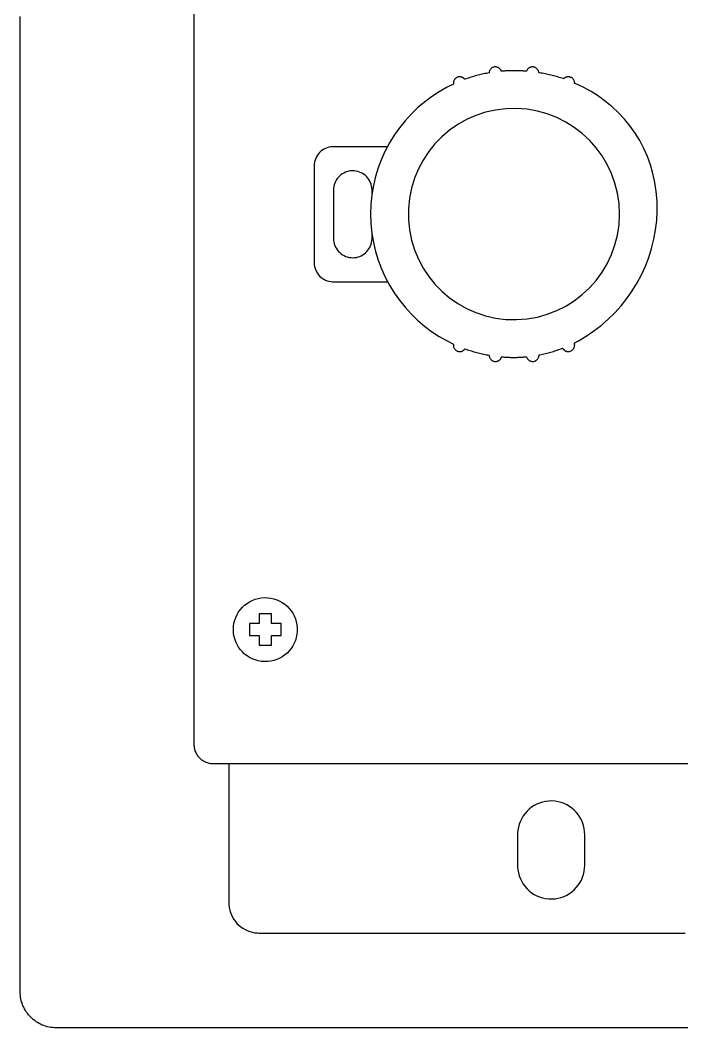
# Model space of a CAD drawing. Extents: x -11 to 35.7, y -8.8 to 26.3.
# Drawn here: x 7.953 to 10.694, y -7.792 to -3.619 of the extents above; entities that cross this region are included whole.
import ezdxf

# ---------------------------------------------------------------- set-up
doc = ezdxf.new("R2010")
doc.units = 0
doc.header["$MEASUREMENT"] = 0
for name, color, linetype in [('1_01__3U_VERTICAL_RACK_MOU', 7, 'CONTINUOUS'), ('1_02__3U_VERTICAL_PANEL_MO', 7, 'CONTINUOUS'), ('2_02__STANDARD_PLUS_SAFELO', 7, 'CONTINUOUS'), ('2_04__STANDARD_PLUS_SAFELO', 7, 'CONTINUOUS'), ('5_00_DWG', 7, 'CONTINUOUS')]:
    doc.layers.add(name, color=color, linetype=linetype)

msp = doc.modelspace()

# ---------------------------------------------------------------- linework, layer by layer
at = {"layer": '1_01__3U_VERTICAL_RACK_MOU'}
for points in [[(8.6724, -3.5848), (8.6724, -3.6295), (8.6724, -3.674), (8.6724, -3.7182), (8.6724, -3.7622), (8.6724, -3.8059), (8.6724, -3.8494), (8.6724, -3.8926), (8.6724, -3.9356), (8.6724, -3.9783), (8.6724, -4.0208), (8.6724, -4.063), (8.6724, -4.105), (8.6724, -4.1467), (8.6724, -4.1881), (8.6724, -4.2292), (8.6724, -4.2701), (8.6724, -4.3107), (8.6724, -4.3511), (8.6724, -4.3911), (8.6724, -4.4309), (8.6724, -4.4704), (8.6724, -4.5096), (8.6724, -4.5485), (8.6724, -4.5872), (8.6724, -4.6255), (8.6724, -4.6636), (8.6724, -4.7014), (8.6724, -4.7388), (8.6724, -4.776), (8.6724, -4.8129), (8.6724, -4.8494), (8.6724, -4.8857), (8.6724, -4.9216), (8.6724, -4.9573), (8.6724, -4.9926), (8.6724, -5.0276), (8.6724, -5.0623), (8.6724, -5.0967), (8.6724, -5.1307), (8.6724, -5.1644), (8.6724, -5.1978), (8.6724, -5.2309), (8.6724, -5.2637), (8.6724, -5.2961), (8.6724, -5.3281), (8.6724, -5.3599), (8.6724, -5.3913), (8.6724, -5.4223), (8.6724, -5.4531), (8.6724, -5.4834), (8.6724, -5.5135), (8.6724, -5.5431), (8.6724, -5.5724), (8.6724, -5.6014), (8.6724, -5.63), (8.6724, -5.6583), (8.6724, -5.6861), (8.6724, -5.7137), (8.6724, -5.7408), (8.6724, -5.7676), (8.6724, -5.794), (8.6724, -5.8201), (8.6724, -5.8458), (8.6724, -5.8711), (8.6724, -5.896), (8.6724, -5.9205), (8.6724, -5.9447), (8.6724, -5.9684), (8.6724, -5.9918), (8.6724, -6.0148), (8.6724, -6.0374), (8.6724, -6.0596), (8.6724, -6.0814), (8.6724, -6.1028), (8.6724, -6.1238), (8.6724, -6.1444), (8.6724, -6.1646), (8.6724, -6.1844), (8.6724, -6.2037), (8.6724, -6.2227), (8.6724, -6.2412), (8.6724, -6.2594), (8.6724, -6.2771), (8.6724, -6.2944), (8.6724, -6.3112), (8.6724, -6.3277), (8.6724, -6.3437), (8.6724, -6.3593), (8.6724, -6.3744), (8.6724, -6.3891), (8.6724, -6.4034), (8.6724, -6.4173), (8.6724, -6.4307), (8.6724, -6.4436), (8.6724, -6.4561), (8.6724, -6.4682), (8.6724, -6.4798), (8.6724, -6.491), (8.6724, -6.5017), (8.6724, -6.5119), (8.6724, -6.5217), (8.6724, -6.531), (8.6724, -6.5399), (8.6724, -6.5483), (8.6724, -6.5562), (8.6724, -6.5637), (8.6724, -6.5707), (8.6724, -6.5772), (8.6724, -6.5832), (8.6724, -6.5888), (8.6724, -6.5938), (8.6724, -6.5984), (8.6724, -6.6025), (8.6724, -6.6061), (8.6724, -6.6093), (8.6724, -6.6119), (8.6724, -6.6141), (8.6724, -6.6157), (8.6724, -6.6168), (8.6724, -6.6175), (8.6724, -6.6177), (8.6724, -6.6183), (8.6724, -6.6194), (8.6725, -6.6218), (8.6728, -6.6263), (8.6735, -6.6308), (8.6743, -6.6352), (8.6754, -6.6395), (8.6767, -6.6438), (8.6783, -6.6479), (8.6801, -6.6519), (8.682, -6.6558), (8.6842, -6.6595), (8.6866, -6.6632), (8.6892, -6.6666), (8.6919, -6.67), (8.6948, -6.6732), (8.6979, -6.6762), (8.7011, -6.6791), (8.7045, -6.6817), (8.7081, -6.6842), (8.7117, -6.6865), (8.7155, -6.6887), (8.7195, -6.6906), (8.7235, -6.6923), (8.7277, -6.6937), (8.7319, -6.695), (8.7363, -6.696), (8.7407, -6.6968), (8.7452, -6.6973), (8.7498, -6.6976), (8.7521, -6.6976), (8.7524, -6.6976), (8.7525, -6.6976), (8.7531, -6.6976), (8.7543, -6.6976), (8.7561, -6.6976), (8.7584, -6.6976), (8.7613, -6.6976), (8.7647, -6.6976), (8.7687, -6.6976), (8.7733, -6.6976), (8.7784, -6.6976), (8.784, -6.6976), (8.7901, -6.6976), (8.7968, -6.6976), (8.804, -6.6976), (8.8117, -6.6976), (8.82, -6.6976), (8.8287, -6.6976), (8.8379, -6.6976), (8.8477, -6.6976), (8.8579, -6.6976), (8.8686, -6.6976), (8.8797, -6.6976), (8.8914, -6.6976), (8.9035, -6.6976), (8.9161, -6.6976), (8.9292, -6.6976), (8.9427, -6.6976), (8.9566, -6.6976), (8.971, -6.6976), (8.9858, -6.6976), (9.0011, -6.6976), (9.0168, -6.6976), (9.0329, -6.6976), (9.0494, -6.6976), (9.0664, -6.6976), (9.0837, -6.6976), (9.1015, -6.6976), (9.1196, -6.6976), (9.1381, -6.6976), (9.1571, -6.6976), (9.1764, -6.6976), (9.1961, -6.6976), (9.2161, -6.6976), (9.2366, -6.6976), (9.2573, -6.6976), (9.2785, -6.6976), (9.3, -6.6976), (9.3218, -6.6976), (9.344, -6.6976), (9.3665, -6.6976), (9.3893, -6.6976), (9.4125, -6.6976), (9.436, -6.6976), (9.4598, -6.6976), (9.4839, -6.6976), (9.5083, -6.6976), (9.5331, -6.6976), (9.5581, -6.6976), (9.5834, -6.6976), (9.609, -6.6976), (9.6348, -6.6976), (9.661, -6.6976), (9.6874, -6.6976), (9.714, -6.6976), (9.741, -6.6976), (9.7681, -6.6976), (9.7956, -6.6976), (9.8232, -6.6976), (9.8511, -6.6976), (9.8793, -6.6976), (9.9077, -6.6976), (9.9362, -6.6976), (9.9651, -6.6976), (9.9941, -6.6976), (10.0233, -6.6976), (10.0527, -6.6976), (10.0824, -6.6976), (10.1122, -6.6976), (10.1422, -6.6976), (10.1724, -6.6976), (10.2027, -6.6976), (10.2332, -6.6976), (10.2639, -6.6976), (10.2948, -6.6976), (10.357, -6.6976), (10.4197, -6.6976), (10.483, -6.6976), (10.5468, -6.6976), (10.6111, -6.6976), (10.6757, -6.6976), (10.7408, -6.6976)], [(8.8174, -6.6976), (8.8174, -6.6979), (8.8174, -6.6989), (8.8174, -6.7004), (8.8174, -6.7026), (8.8174, -6.7086), (8.8174, -6.7168), (8.8174, -6.727), (8.8174, -6.7391), (8.8174, -6.7529), (8.8174, -6.7684), (8.8174, -6.7852), (8.8174, -6.8034), (8.8174, -6.8228), (8.8174, -6.8432), (8.8174, -6.8645), (8.8174, -6.8865), (8.8174, -6.9323), (8.8174, -7.0265), (8.8174, -7.0728), (8.8174, -7.0952), (8.8174, -7.1169), (8.8174, -7.1379), (8.8174, -7.1578), (8.8174, -7.1767), (8.8174, -7.1944), (8.8174, -7.2106), (8.8174, -7.2254), (8.8174, -7.2385), (8.8174, -7.2498), (8.8174, -7.2592), (8.8174, -7.2664), (8.8174, -7.2715), (8.8174, -7.2731), (8.8174, -7.2742), (8.8174, -7.2746), (8.8174, -7.277), (8.8177, -7.2826), (8.8188, -7.2936), (8.821, -7.3043), (8.824, -7.3147), (8.8278, -7.3246), (8.8325, -7.3342), (8.8379, -7.3432), (8.8441, -7.3518), (8.8509, -7.3597), (8.8584, -7.3671), (8.8664, -7.3739), (8.875, -7.3799), (8.8842, -7.3852), (8.8937, -7.3898), (8.9038, -7.3935), (8.9142, -7.3964), (8.9249, -7.3984), (8.936, -7.3994), (8.9416, -7.3996), (8.9423, -7.3996), (8.9424, -7.3996), (8.9424, -7.3996), (8.9424, -7.3996), (8.9424, -7.3996), (8.9424, -7.3996), (8.9424, -7.3996), (8.9424, -7.3996), (8.9424, -7.3996), (8.9424, -7.3996), (8.9424, -7.3996), (8.9424, -7.3996), (8.9433, -7.3996), (8.9454, -7.3996), (8.9488, -7.3996), (8.9534, -7.3996), (8.9593, -7.3996), (8.9664, -7.3996), (8.9747, -7.3996), (8.9842, -7.3996), (8.9948, -7.3996), (9.0066, -7.3996), (9.0196, -7.3996), (9.0336, -7.3996), (9.0487, -7.3996), (9.0649, -7.3996), (9.0822, -7.3996), (9.1005, -7.3996), (9.1198, -7.3996), (9.1401, -7.3996), (9.1614, -7.3996), (9.1836, -7.3996), (9.2069, -7.3996), (9.231, -7.3996), (9.2561, -7.3996), (9.282, -7.3996), (9.3088, -7.3996), (9.3365, -7.3996), (9.3651, -7.3996), (9.3944, -7.3996), (9.4246, -7.3996), (9.4555, -7.3996), (9.4873, -7.3996), (9.5197, -7.3996), (9.5529, -7.3996), (9.5868, -7.3996), (9.6215, -7.3996), (9.6568, -7.3996), (9.6927, -7.3996), (9.7293, -7.3996), (9.7666, -7.3996), (9.8044, -7.3996), (9.8428, -7.3996), (9.9214, -7.3996), (10.0021, -7.3996), (10.0848, -7.3996), (10.1694, -7.3996), (10.2557, -7.3996), (10.3436, -7.3996), (10.4329, -7.3996), (10.5235, -7.3996), (10.6152, -7.3996), (10.7079, -7.3996)]]:
    msp.add_lwpolyline(points, dxfattribs=at)
msp.add_lwpolyline([(10.2914, -7.1196), (10.2914, -7.1183), (10.2914, -7.1148), (10.2914, -7.1092), (10.2914, -7.1019), (10.2914, -7.0932), (10.2914, -7.0835), (10.2914, -7.0729), (10.2914, -7.0619), (10.2914, -7.0507), (10.2914, -7.0396), (10.2914, -7.029), (10.2914, -7.0191), (10.2914, -7.0103), (10.2914, -7.0028), (10.2914, -6.997), (10.2914, -6.9932), (10.2914, -6.9916), (10.2909, -6.98), (10.2892, -6.967), (10.2864, -6.9544), (10.2824, -6.9423), (10.2774, -6.9307), (10.2713, -6.9197), (10.2644, -6.9093), (10.2565, -6.8996), (10.2479, -6.8906), (10.2385, -6.8824), (10.2283, -6.8752), (10.2175, -6.8688), (10.2061, -6.8634), (10.1942, -6.859), (10.1818, -6.8557), (10.169, -6.8536), (10.1557, -6.8526), (10.1424, -6.853), (10.1294, -6.8545), (10.1167, -6.8572), (10.1046, -6.8611), (10.0929, -6.866), (10.0818, -6.8718), (10.0713, -6.8787), (10.0615, -6.8864), (10.0525, -6.895), (10.0442, -6.9043), (10.0368, -6.9144), (10.0303, -6.9251), (10.0248, -6.9364), (10.0203, -6.9483), (10.0169, -6.9606), (10.0146, -6.9734), (10.0135, -6.9866), (10.0134, -6.9916), (10.0134, -6.9916), (10.0134, -6.9916), (10.0134, -6.9916), (10.0134, -6.9916), (10.0134, -6.9916), (10.0134, -6.9916), (10.0134, -6.9916), (10.0134, -6.9916), (10.0134, -6.9916), (10.0134, -6.9916), (10.0134, -6.9916), (10.0134, -6.9916), (10.0134, -6.9916), (10.0134, -6.9916), (10.0134, -6.9916), (10.0134, -6.9916), (10.0134, -6.9919), (10.0134, -6.9944), (10.0134, -6.999), (10.0134, -7.0055), (10.0134, -7.0135), (10.0134, -7.0227), (10.0134, -7.0329), (10.0134, -7.0437), (10.0134, -7.0549), (10.0134, -7.0661), (10.0134, -7.0769), (10.0134, -7.0872), (10.0134, -7.0966), (10.0134, -7.1048), (10.0134, -7.1115), (10.0134, -7.1163), (10.0134, -7.1191), (10.0135, -7.1246), (10.0146, -7.1378), (10.0169, -7.1506), (10.0203, -7.1629), (10.0248, -7.1748), (10.0303, -7.1861), (10.0368, -7.1968), (10.0442, -7.2069), (10.0525, -7.2162), (10.0615, -7.2248), (10.0713, -7.2325), (10.0818, -7.2394), (10.0929, -7.2453), (10.1046, -7.2502), (10.1167, -7.254), (10.1294, -7.2567), (10.1424, -7.2583), (10.1557, -7.2586), (10.169, -7.2576), (10.1818, -7.2555), (10.1942, -7.2522), (10.2061, -7.2478), (10.2175, -7.2424), (10.2283, -7.2361), (10.2385, -7.2288), (10.2479, -7.2206), (10.2565, -7.2116), (10.2644, -7.2019), (10.2713, -7.1915), (10.2774, -7.1805), (10.2824, -7.1689), (10.2864, -7.1568), (10.2892, -7.1442), (10.2909, -7.1312), (10.2914, -7.1196), (10.2914, -7.1196), (10.2914, -7.1196), (10.2914, -7.1196), (10.2914, -7.1196), (10.2914, -7.1196), (10.2914, -7.1196), (10.2914, -7.1196), (10.2914, -7.1196), (10.2914, -7.1196), (10.2914, -7.1196), (10.2914, -7.1196), (10.2914, -7.1196), (10.2914, -7.1196), (10.2914, -7.1196), (10.2914, -7.1196), (10.2914, -7.1196)], close=True, dxfattribs=at)
at = {"layer": '1_02__3U_VERTICAL_PANEL_MO'}
msp.add_lwpolyline([(10.7573, -7.7924), (10.684, -7.7924), (10.6109, -7.7924), (10.5382, -7.7924), (10.4658, -7.7924), (10.3938, -7.7924), (10.3223, -7.7924), (10.2512, -7.7924), (10.1807, -7.7924), (10.1107, -7.7924), (10.0759, -7.7924), (10.0413, -7.7924), (10.0068, -7.7924), (9.9724, -7.7924), (9.9383, -7.7924), (9.9043, -7.7924), (9.8705, -7.7924), (9.8368, -7.7924), (9.8034, -7.7924), (9.7701, -7.7924), (9.737, -7.7924), (9.7041, -7.7924), (9.6714, -7.7924), (9.6389, -7.7924), (9.6066, -7.7924), (9.5746, -7.7924), (9.5427, -7.7924), (9.5111, -7.7924), (9.4797, -7.7924), (9.4485, -7.7924), (9.4176, -7.7924), (9.3869, -7.7924), (9.3565, -7.7924), (9.3263, -7.7924), (9.2963, -7.7924), (9.2667, -7.7924), (9.2372, -7.7924), (9.2081, -7.7924), (9.1792, -7.7924), (9.1506, -7.7924), (9.1223, -7.7924), (9.0943, -7.7924), (9.0665, -7.7924), (9.0391, -7.7924), (9.0119, -7.7924), (8.9851, -7.7924), (8.9585, -7.7924), (8.9323, -7.7924), (8.9064, -7.7924), (8.8808, -7.7924), (8.8556, -7.7924), (8.8306, -7.7924), (8.806, -7.7924), (8.7818, -7.7924), (8.7579, -7.7924), (8.7343, -7.7924), (8.7111, -7.7924), (8.6883, -7.7924), (8.6658, -7.7924), (8.6437, -7.7924), (8.622, -7.7924), (8.6006, -7.7924), (8.5796, -7.7924), (8.559, -7.7924), (8.5388, -7.7924), (8.519, -7.7924), (8.4996, -7.7924), (8.4806, -7.7924), (8.462, -7.7924), (8.4438, -7.7924), (8.4261, -7.7924), (8.4087, -7.7924), (8.3918, -7.7924), (8.3753, -7.7924), (8.3593, -7.7924), (8.3437, -7.7924), (8.3285, -7.7924), (8.3138, -7.7924), (8.2995, -7.7924), (8.2857, -7.7924), (8.2724, -7.7924), (8.2595, -7.7924), (8.2471, -7.7924), (8.2352, -7.7924), (8.2237, -7.7924), (8.2128, -7.7924), (8.2023, -7.7924), (8.1923, -7.7924), (8.1829, -7.7924), (8.1739, -7.7924), (8.1654, -7.7924), (8.1575, -7.7924), (8.15, -7.7924), (8.1431, -7.7924), (8.1368, -7.7924), (8.1309, -7.7924), (8.1256, -7.7924), (8.1208, -7.7924), (8.1166, -7.7924), (8.1129, -7.7924), (8.1098, -7.7924), (8.1072, -7.7924), (8.1052, -7.7924), (8.1044, -7.7924), (8.1038, -7.7924), (8.1033, -7.7924), (8.1029, -7.7924), (8.1027, -7.7924), (8.1026, -7.7924), (8.1026, -7.7924), (8.0949, -7.7922), (8.0873, -7.7916), (8.0798, -7.7907), (8.0724, -7.7893), (8.0651, -7.7877), (8.058, -7.7856), (8.051, -7.7833), (8.0442, -7.7806), (8.0376, -7.7776), (8.0311, -7.7743), (8.0248, -7.7707), (8.0188, -7.7668), (8.0129, -7.7626), (8.0072, -7.7581), (8.0018, -7.7534), (7.9966, -7.7484), (7.9916, -7.7432), (7.9869, -7.7378), (7.9824, -7.7321), (7.9782, -7.7262), (7.9743, -7.7202), (7.9707, -7.7139), (7.9674, -7.7074), (7.9644, -7.7008), (7.9617, -7.694), (7.9594, -7.687), (7.9574, -7.6799), (7.9557, -7.6726), (7.9544, -7.6652), (7.9534, -7.6577), (7.9528, -7.6501), (7.9526, -7.6424), (7.9526, -7.6422), (7.9526, -7.6415), (7.9526, -7.6404), (7.9526, -7.6388), (7.9526, -7.6368), (7.9526, -7.6344), (7.9526, -7.6315), (7.9526, -7.6282), (7.9526, -7.6245), (7.9526, -7.6204), (7.9526, -7.6158), (7.9526, -7.6108), (7.9526, -7.6053), (7.9526, -7.5994), (7.9526, -7.5932), (7.9526, -7.5865), (7.9526, -7.5793), (7.9526, -7.5718), (7.9526, -7.5638), (7.9526, -7.5555), (7.9526, -7.5467), (7.9526, -7.5375), (7.9526, -7.5279), (7.9526, -7.5179), (7.9526, -7.5075), (7.9526, -7.4967), (7.9526, -7.4855), (7.9526, -7.4739), (7.9526, -7.4619), (7.9526, -7.4495), (7.9526, -7.4367), (7.9526, -7.4235), (7.9526, -7.4099), (7.9526, -7.3959), (7.9526, -7.3816), (7.9526, -7.3668), (7.9526, -7.3517), (7.9526, -7.3362), (7.9526, -7.3203), (7.9526, -7.304), (7.9526, -7.2874), (7.9526, -7.2704), (7.9526, -7.253), (7.9526, -7.2352), (7.9526, -7.2171), (7.9526, -7.1986), (7.9526, -7.1798), (7.9526, -7.1605), (7.9526, -7.1409), (7.9526, -7.121), (7.9526, -7.1007), (7.9526, -7.08), (7.9526, -7.059), (7.9526, -7.0376), (7.9526, -7.0159), (7.9526, -6.9938), (7.9526, -6.9714), (7.9526, -6.9486), (7.9526, -6.9255), (7.9526, -6.9021), (7.9526, -6.8782), (7.9526, -6.8541), (7.9526, -6.8296), (7.9526, -6.8048), (7.9526, -6.7797), (7.9526, -6.7542), (7.9526, -6.7284), (7.9526, -6.7022), (7.9526, -6.6757), (7.9526, -6.6489), (7.9526, -6.6218), (7.9526, -6.5944), (7.9526, -6.5666), (7.9526, -6.5385), (7.9526, -6.5101), (7.9526, -6.4814), (7.9526, -6.4524), (7.9526, -6.423), (7.9526, -6.3934), (7.9526, -6.3634), (7.9526, -6.3332), (7.9526, -6.3026), (7.9526, -6.2717), (7.9526, -6.2405), (7.9526, -6.2091), (7.9526, -6.1773), (7.9526, -6.1452), (7.9526, -6.1128), (7.9526, -6.0802), (7.9526, -6.0472), (7.9526, -6.014), (7.9526, -5.9805), (7.9526, -5.9467), (7.9526, -5.9126), (7.9526, -5.8782), (7.9526, -5.8435), (7.9526, -5.8086), (7.9526, -5.7734), (7.9526, -5.7379), (7.9526, -5.7021), (7.9526, -5.6661), (7.9526, -5.6298), (7.9526, -5.5932), (7.9526, -5.5563), (7.9526, -5.5192), (7.9526, -5.4819), (7.9526, -5.4442), (7.9526, -5.4063), (7.9526, -5.3682), (7.9526, -5.3298), (7.9526, -5.2911), (7.9526, -5.2522), (7.9526, -5.2131), (7.9526, -5.1736), (7.9526, -5.134), (7.9526, -5.0941), (7.9526, -5.0539), (7.9526, -5.0135), (7.9526, -4.9729), (7.9526, -4.932), (7.9526, -4.8909), (7.9526, -4.8496), (7.9526, -4.808), (7.9526, -4.7662), (7.9526, -4.7242), (7.9526, -4.6819), (7.9526, -4.6394), (7.9526, -4.5967), (7.9526, -4.5537), (7.9526, -4.5106), (7.9526, -4.4672), (7.9526, -4.4236), (7.9526, -4.3798), (7.9526, -4.3358), (7.9526, -4.2915), (7.9526, -4.2471), (7.9526, -4.2024), (7.9526, -4.1575), (7.9526, -4.1124), (7.9526, -4.0672), (7.9526, -4.0217), (7.9526, -3.976), (7.9526, -3.9301), (7.9526, -3.884), (7.9526, -3.8378), (7.9526, -3.7913), (7.9526, -3.7446), (7.9526, -3.6978), (7.9526, -3.6508), (7.9526, -3.6035)], dxfattribs=at)
at = {"layer": '2_02__STANDARD_PLUS_SAFELO'}
for points in [[(9.4043, -4.4214), (9.4057, -4.4613), (9.4096, -4.5006), (9.416, -4.539), (9.4248, -4.5765), (9.4359, -4.6131), (9.4493, -4.6486), (9.4649, -4.683), (9.4825, -4.7162), (9.5022, -4.7481), (9.5237, -4.7787), (9.5471, -4.8077), (9.5723, -4.8353), (9.5991, -4.8612), (9.6275, -4.8854), (9.6573, -4.9078), (9.6886, -4.9283), (9.7212, -4.9469), (9.7476, -4.96), (9.7475, -4.9603), (9.7475, -4.9606), (9.7475, -4.9608), (9.7474, -4.9611), (9.7474, -4.9614), (9.7473, -4.9616), (9.7473, -4.9619), (9.7473, -4.9622), (9.7472, -4.9624), (9.7472, -4.9627), (9.7472, -4.963), (9.7472, -4.9632), (9.7472, -4.9635), (9.7471, -4.9638), (9.7471, -4.964), (9.7471, -4.9643), (9.7471, -4.9646), (9.7471, -4.9658), (9.7473, -4.9682), (9.7478, -4.9706), (9.7484, -4.9728), (9.7492, -4.975), (9.7502, -4.9771), (9.7513, -4.9791), (9.7527, -4.9809), (9.7541, -4.9827), (9.7558, -4.9843), (9.7575, -4.9857), (9.7594, -4.9871), (9.7614, -4.9882), (9.7635, -4.9892), (9.7657, -4.99), (9.7679, -4.9906), (9.7703, -4.991), (9.7727, -4.9911), (9.7745, -4.9911), (9.776, -4.991), (9.7775, -4.9909), (9.7789, -4.9906), (9.7803, -4.9903), (9.7817, -4.9899), (9.7831, -4.9894), (9.7844, -4.9888), (9.7857, -4.9882), (9.7869, -4.9875), (9.7881, -4.9868), (9.7892, -4.986), (9.7904, -4.9851), (9.7914, -4.9842), (9.7924, -4.9832), (9.7934, -4.9822), (9.7943, -4.9811), (9.7951, -4.98), (9.8, -4.9815), (9.8054, -4.9834), (9.8109, -4.9853), (9.8164, -4.9871), (9.822, -4.9888), (9.8275, -4.9905), (9.8331, -4.9921), (9.8387, -4.9937), (9.8444, -4.9952), (9.85, -4.9967), (9.8557, -4.9981), (9.8614, -4.9994), (9.8671, -5.0007), (9.8728, -5.002), (9.8786, -5.0032), (9.8843, -5.0043), (9.8901, -5.0054), (9.8954, -5.0066), (9.8956, -5.009), (9.896, -5.0113), (9.8965, -5.0136), (9.8973, -5.0157), (9.8983, -5.0178), (9.8994, -5.0198), (9.9006, -5.0216), (9.9021, -5.0234), (9.9036, -5.025), (9.9053, -5.0265), (9.9071, -5.0278), (9.9091, -5.029), (9.9111, -5.03), (9.9132, -5.0308), (9.9154, -5.0315), (9.9177, -5.0319), (9.9201, -5.0322), (9.9224, -5.0322), (9.9244, -5.0321), (9.9264, -5.0318), (9.9283, -5.0314), (9.9301, -5.0309), (9.9319, -5.0302), (9.9336, -5.0294), (9.9353, -5.0285), (9.9369, -5.0274), (9.9384, -5.0263), (9.9398, -5.025), (9.9411, -5.0237), (9.9423, -5.0223), (9.9434, -5.0207), (9.9445, -5.0191), (9.9454, -5.0175), (9.9461, -5.0157), (9.9468, -5.0139), (9.9486, -5.0132), (9.9514, -5.0134), (9.9542, -5.0136), (9.9571, -5.0138), (9.9599, -5.014), (9.9628, -5.0142), (9.9656, -5.0144), (9.9685, -5.0146), (9.9713, -5.0147), (9.9742, -5.0148), (9.9771, -5.015), (9.9799, -5.0151), (9.9828, -5.0152), (9.9857, -5.0152), (9.9886, -5.0153), (9.9914, -5.0153), (9.9943, -5.0154), (9.9972, -5.0154), (10.0002, -5.0154), (10.0031, -5.0154), (10.0061, -5.0153), (10.0091, -5.0153), (10.012, -5.0152), (10.015, -5.0151), (10.0179, -5.015), (10.0209, -5.0148), (10.0238, -5.0147), (10.0268, -5.0145), (10.0297, -5.0144), (10.0326, -5.0142), (10.0356, -5.014), (10.0385, -5.0137), (10.0414, -5.0135), (10.0443, -5.0133), (10.0473, -5.013), (10.0502, -5.0127), (10.0508, -5.0145), (10.0515, -5.0163), (10.0524, -5.0181), (10.0533, -5.0197), (10.0544, -5.0213), (10.0556, -5.0228), (10.0568, -5.0242), (10.0582, -5.0256), (10.0597, -5.0268), (10.0612, -5.0279), (10.0628, -5.0289), (10.0646, -5.0298), (10.0663, -5.0305), (10.0682, -5.0311), (10.0701, -5.0316), (10.072, -5.032), (10.074, -5.0322), (10.0761, -5.0322), (10.0786, -5.0321), (10.0809, -5.0317), (10.0832, -5.0311), (10.0854, -5.0304), (10.0875, -5.0294), (10.0895, -5.0283), (10.0914, -5.027), (10.0932, -5.0256), (10.0948, -5.024), (10.0963, -5.0223), (10.0977, -5.0204), (10.0989, -5.0185), (10.0999, -5.0164), (10.1007, -5.0142), (10.1014, -5.012), (10.1018, -5.0097), (10.1021, -5.0073), (10.1021, -5.0058), (10.1021, -5.0058), (10.1021, -5.0057), (10.1021, -5.0057), (10.1021, -5.0057), (10.1021, -5.0056), (10.1021, -5.0056), (10.1021, -5.0056), (10.1021, -5.0055), (10.1021, -5.0055), (10.1021, -5.0055), (10.1021, -5.0055), (10.1021, -5.0054), (10.1021, -5.0054), (10.102, -5.0054), (10.102, -5.0053), (10.102, -5.0053), (10.102, -5.0053), (10.1056, -5.0046), (10.1113, -5.0034), (10.1169, -5.0022), (10.1226, -5.0009), (10.1282, -4.9996), (10.1338, -4.9982), (10.1393, -4.9968), (10.1449, -4.9953), (10.1504, -4.9937), (10.1559, -4.9921), (10.1614, -4.9905), (10.1669, -4.9888), (10.1724, -4.987), (10.1778, -4.9852), (10.1832, -4.9833), (10.1886, -4.9814), (10.1939, -4.9794), (10.1992, -4.9773), (10.2007, -4.9782), (10.2016, -4.9795), (10.2025, -4.9808), (10.2035, -4.982), (10.2046, -4.9832), (10.2057, -4.9843), (10.2069, -4.9853), (10.2082, -4.9863), (10.2095, -4.9872), (10.2109, -4.988), (10.2123, -4.9887), (10.2138, -4.9893), (10.2153, -4.9899), (10.2168, -4.9903), (10.2184, -4.9907), (10.2201, -4.991), (10.2217, -4.9911), (10.2235, -4.9912), (10.2259, -4.991), (10.2283, -4.9907), (10.2306, -4.9902), (10.2328, -4.9894), (10.2349, -4.9885), (10.2369, -4.9874), (10.2388, -4.9861), (10.2406, -4.9847), (10.2423, -4.9831), (10.2438, -4.9814), (10.2452, -4.9796), (10.2464, -4.9777), (10.2474, -4.9756), (10.2483, -4.9734), (10.249, -4.9712), (10.2495, -4.9689), (10.2497, -4.9665), (10.2498, -4.9646), (10.2498, -4.964), (10.2497, -4.9635), (10.2497, -4.963), (10.2497, -4.9624), (10.2496, -4.9619), (10.2495, -4.9614), (10.2495, -4.9608), (10.2494, -4.9603), (10.2493, -4.9598), (10.2492, -4.9593), (10.249, -4.9588), (10.2489, -4.9583), (10.2488, -4.9578), (10.2486, -4.9573), (10.2485, -4.9568), (10.2483, -4.9563), (10.2481, -4.9558), (10.265, -4.9467), (10.298, -4.9274), (10.3298, -4.906), (10.3601, -4.8827), (10.3889, -4.8574), (10.4162, -4.8305), (10.4419, -4.8019), (10.4658, -4.7717), (10.4879, -4.7401), (10.5082, -4.7071), (10.5264, -4.6729), (10.5426, -4.6376), (10.5567, -4.6013), (10.5685, -4.564), (10.578, -4.5259), (10.5851, -4.4871), (10.5897, -4.4477), (10.5918, -4.4078), (10.5912, -4.3679), (10.588, -4.3289), (10.5823, -4.2908), (10.5742, -4.2539), (10.5637, -4.218), (10.551, -4.1832), (10.5361, -4.1498), (10.5191, -4.1175), (10.5001, -4.0867), (10.4791, -4.0573), (10.4563, -4.0293), (10.4317, -4.0029), (10.4055, -3.978), (10.3776, -3.9549), (10.3482, -3.9335), (10.3174, -3.9138), (10.2853, -3.896), (10.2519, -3.8802), (10.2496, -3.877), (10.2492, -3.8746), (10.2487, -3.8724), (10.248, -3.8702), (10.2471, -3.8681), (10.246, -3.8661), (10.2447, -3.8642), (10.2433, -3.8624), (10.2418, -3.8607), (10.2401, -3.8592), (10.2383, -3.8579), (10.2364, -3.8567), (10.2344, -3.8556), (10.2322, -3.8548), (10.23, -3.8541), (10.2277, -3.8536), (10.2254, -3.8533), (10.2231, -3.8532), (10.2219, -3.8533), (10.2206, -3.8534), (10.2194, -3.8535), (10.2182, -3.8537), (10.217, -3.854), (10.2158, -3.8543), (10.2146, -3.8547), (10.2135, -3.8551), (10.2124, -3.8556), (10.2113, -3.8561), (10.2103, -3.8567), (10.2093, -3.8573), (10.2083, -3.858), (10.2073, -3.8587), (10.2064, -3.8594), (10.2055, -3.8602), (10.2047, -3.861), (10.2021, -3.8608), (10.1965, -3.859), (10.1909, -3.8572), (10.1852, -3.8554), (10.1795, -3.8538), (10.1739, -3.8521), (10.1681, -3.8505), (10.1624, -3.849), (10.1566, -3.8475), (10.1508, -3.8461), (10.145, -3.8447), (10.1392, -3.8434), (10.1333, -3.8421), (10.1274, -3.8409), (10.1215, -3.8397), (10.1156, -3.8386), (10.1097, -3.8376), (10.1037, -3.8366), (10.1011, -3.8348), (10.1007, -3.8326), (10.1001, -3.8305), (10.0994, -3.8284), (10.0985, -3.8265), (10.0974, -3.8246), (10.0962, -3.8228), (10.0948, -3.8211), (10.0934, -3.8196), (10.0918, -3.8181), (10.0901, -3.8168), (10.0882, -3.8157), (10.0863, -3.8147), (10.0843, -3.8138), (10.0822, -3.8131), (10.0801, -3.8126), (10.0778, -3.8123), (10.0755, -3.8122), (10.0735, -3.8122), (10.0716, -3.8124), (10.0698, -3.8127), (10.068, -3.8131), (10.0662, -3.8137), (10.0645, -3.8144), (10.0628, -3.8152), (10.0613, -3.8161), (10.0598, -3.8171), (10.0583, -3.8182), (10.057, -3.8194), (10.0557, -3.8207), (10.0545, -3.8221), (10.0535, -3.8236), (10.0525, -3.8251), (10.0516, -3.8267), (10.0508, -3.8284), (10.0501, -3.83), (10.0472, -3.8298), (10.0443, -3.8296), (10.0414, -3.8294), (10.0384, -3.8292), (10.0355, -3.829), (10.0326, -3.8288), (10.0297, -3.8287), (10.0267, -3.8285), (10.0238, -3.8284), (10.0209, -3.8283), (10.0179, -3.8282), (10.015, -3.8281), (10.012, -3.828), (10.0091, -3.828), (10.0061, -3.8279), (10.0031, -3.8279), (10.0002, -3.8279), (9.9972, -3.8279), (9.9943, -3.8279), (9.9913, -3.8279), (9.9884, -3.8279), (9.9855, -3.828), (9.9825, -3.8281), (9.9796, -3.8282), (9.9767, -3.8283), (9.9738, -3.8284), (9.9709, -3.8285), (9.968, -3.8287), (9.9651, -3.8289), (9.9622, -3.829), (9.9593, -3.8292), (9.9564, -3.8294), (9.9535, -3.8296), (9.9506, -3.8299), (9.9477, -3.8301), (9.9459, -3.8294), (9.9452, -3.8277), (9.9444, -3.826), (9.9434, -3.8245), (9.9424, -3.823), (9.9413, -3.8215), (9.94, -3.8202), (9.9387, -3.8189), (9.9373, -3.8177), (9.9359, -3.8166), (9.9343, -3.8157), (9.9327, -3.8148), (9.931, -3.8141), (9.9293, -3.8134), (9.9275, -3.8129), (9.9256, -3.8125), (9.9237, -3.8123), (9.9218, -3.8122), (9.9196, -3.8122), (9.9173, -3.8124), (9.915, -3.8129), (9.9129, -3.8135), (9.9108, -3.8143), (9.9088, -3.8153), (9.9069, -3.8164), (9.9051, -3.8176), (9.9035, -3.8191), (9.9019, -3.8206), (9.9005, -3.8223), (9.8992, -3.8241), (9.8981, -3.826), (9.8971, -3.828), (9.8963, -3.83), (9.8957, -3.8322), (9.8952, -3.8344), (9.8949, -3.8367), (9.8897, -3.8379), (9.8838, -3.839), (9.8781, -3.8401), (9.8723, -3.8413), (9.8665, -3.8426), (9.8608, -3.8439), (9.8551, -3.8453), (9.8494, -3.8467), (9.8437, -3.8482), (9.8381, -3.8497), (9.8325, -3.8513), (9.8269, -3.8529), (9.8213, -3.8546), (9.8157, -3.8564), (9.8102, -3.8582), (9.8047, -3.86), (9.7992, -3.8619), (9.7944, -3.8635), (9.7935, -3.8625), (9.7926, -3.8615), (9.7917, -3.8605), (9.7907, -3.8596), (9.7896, -3.8588), (9.7886, -3.858), (9.7875, -3.8572), (9.7863, -3.8566), (9.7851, -3.8559), (9.7839, -3.8554), (9.7826, -3.8548), (9.7813, -3.8544), (9.78, -3.854), (9.7787, -3.8537), (9.7773, -3.8535), (9.7759, -3.8533), (9.7745, -3.8532), (9.7727, -3.8532), (9.7703, -3.8534), (9.7679, -3.8538), (9.7657, -3.8544), (9.7635, -3.8552), (9.7614, -3.8562), (9.7594, -3.8573), (9.7575, -3.8586), (9.7557, -3.8601), (9.7541, -3.8617), (9.7526, -3.8635), (9.7513, -3.8653), (9.7502, -3.8673), (9.7492, -3.8694), (9.7484, -3.8716), (9.7477, -3.8738), (9.7473, -3.8762), (9.7471, -3.8786), (9.7471, -3.8798), (9.7471, -3.88), (9.7471, -3.8802), (9.7471, -3.8804), (9.7471, -3.8806), (9.7471, -3.8808), (9.7472, -3.881), (9.7472, -3.8812), (9.7472, -3.8814), (9.7472, -3.8816), (9.7473, -3.8818), (9.7473, -3.882), (9.7473, -3.8822), (9.7473, -3.8824), (9.7474, -3.8826), (9.7474, -3.8828), (9.7474, -3.883), (9.7475, -3.8832), (9.7211, -3.8964), (9.6885, -3.9149), (9.6572, -3.9355), (9.6274, -3.9579), (9.599, -3.9821), (9.5722, -4.008), (9.5471, -4.0355), (9.5237, -4.0645), (9.5022, -4.0951), (9.4825, -4.1269), (9.4649, -4.1601), (9.4493, -4.1945), (9.4359, -4.23), (9.4248, -4.2665), (9.416, -4.304), (9.4096, -4.3424), (9.4057, -4.3816)], [(10.4356, -4.4216), (10.4334, -4.3776), (10.427, -4.3348), (10.4165, -4.2934), (10.4022, -4.2537), (10.3843, -4.216), (10.363, -4.1802), (10.3385, -4.1468), (10.3111, -4.1159), (10.2808, -4.0878), (10.248, -4.0625), (10.2129, -4.0404), (10.1756, -4.0216), (10.1364, -4.0064), (10.0954, -3.995), (10.053, -3.9875), (10.0092, -3.9843), (9.9649, -3.9854), (9.9218, -3.9908), (9.8801, -4.0002), (9.84, -4.0136), (9.8017, -4.0306), (9.7654, -4.051), (9.7314, -4.0748), (9.6999, -4.1015), (9.671, -4.1311), (9.645, -4.1632), (9.6221, -4.1978), (9.6025, -4.2346), (9.5864, -4.2734), (9.574, -4.3139), (9.5655, -4.356), (9.5611, -4.3995), (9.5611, -4.4438), (9.5655, -4.4873), (9.574, -4.5294), (9.5864, -4.5699), (9.6025, -4.6086), (9.6221, -4.6454), (9.645, -4.68), (9.671, -4.7122), (9.6999, -4.7417), (9.7314, -4.7685), (9.7654, -4.7922), (9.8017, -4.8126), (9.84, -4.8297), (9.8801, -4.843), (9.9218, -4.8525), (9.9649, -4.8579), (10.0092, -4.859), (10.053, -4.8557), (10.0954, -4.8482), (10.1364, -4.8368), (10.1756, -4.8216), (10.2129, -4.8028), (10.248, -4.7807), (10.2808, -4.7555), (10.3111, -4.7273), (10.3385, -4.6964), (10.363, -4.663), (10.3843, -4.6273), (10.4022, -4.5895), (10.4165, -4.5498), (10.427, -4.5085), (10.4334, -4.4657)]]:
    msp.add_lwpolyline(points, close=True, dxfattribs=at)
for points in [[(9.4739, -4.1426), (9.4715, -4.1426), (9.4649, -4.1426), (9.4546, -4.1426), (9.4412, -4.1426), (9.4253, -4.1426), (9.4074, -4.1426), (9.3882, -4.1426), (9.3682, -4.1426), (9.348, -4.1426), (9.3283, -4.1426), (9.3095, -4.1426), (9.2924, -4.1426), (9.2774, -4.1426), (9.2651, -4.1426), (9.2562, -4.1426), (9.2513, -4.1426), (9.2472, -4.1426), (9.2394, -4.1433), (9.2319, -4.1447), (9.2246, -4.1468), (9.2176, -4.1496), (9.2109, -4.153), (9.2046, -4.157), (9.1988, -4.1615), (9.1933, -4.1665), (9.1884, -4.172), (9.184, -4.178), (9.1801, -4.1843), (9.1769, -4.1911), (9.1742, -4.1981), (9.1723, -4.2055), (9.171, -4.2131), (9.1704, -4.221), (9.1704, -4.2252), (9.1704, -4.2356), (9.1704, -4.2528), (9.1704, -4.2758), (9.1704, -4.3035), (9.1704, -4.3349), (9.1704, -4.3689), (9.1704, -4.4044), (9.1704, -4.4405), (9.1704, -4.4761), (9.1704, -4.5101), (9.1704, -4.5414), (9.1704, -4.5691), (9.1704, -4.5921), (9.1704, -4.6093), (9.1704, -4.6197), (9.1704, -4.624), (9.171, -4.6318), (9.1723, -4.6395), (9.1742, -4.6468), (9.1769, -4.6539), (9.1801, -4.6606), (9.184, -4.667), (9.1884, -4.6729), (9.1933, -4.6784), (9.1988, -4.6835), (9.2046, -4.688), (9.2109, -4.6919), (9.2176, -4.6953), (9.2246, -4.6981), (9.2319, -4.7002), (9.2394, -4.7016), (9.2472, -4.7023), (9.2513, -4.7024), (9.2563, -4.7024), (9.2652, -4.7024), (9.2775, -4.7024), (9.2926, -4.7024), (9.3098, -4.7024), (9.3286, -4.7024), (9.3485, -4.7024), (9.3687, -4.7024), (9.3888, -4.7024), (9.4081, -4.7024), (9.426, -4.7024), (9.442, -4.7024), (9.4555, -4.7024), (9.4659, -4.7024), (9.4725, -4.7024), (9.4748, -4.7024)], [(9.4103, -4.337), (9.4103, -4.3368), (9.4103, -4.3364), (9.4103, -4.3357), (9.4103, -4.3347), (9.4103, -4.3336), (9.4103, -4.3323), (9.4103, -4.331), (9.4103, -4.3296), (9.4103, -4.3281), (9.4103, -4.3267), (9.4103, -4.3254), (9.4103, -4.3241), (9.4103, -4.323), (9.4103, -4.322), (9.4103, -4.3213), (9.4103, -4.3209), (9.4103, -4.3207), (9.4098, -4.313), (9.4085, -4.3055), (9.4066, -4.2983), (9.4041, -4.2914), (9.4009, -4.2848), (9.3972, -4.2785), (9.3929, -4.2727), (9.3882, -4.2672), (9.3829, -4.2623), (9.3773, -4.2578), (9.3712, -4.2538), (9.3648, -4.2503), (9.3581, -4.2475), (9.3511, -4.2452), (9.3438, -4.2437), (9.3363, -4.2428), (9.3286, -4.2426), (9.321, -4.2431), (9.3137, -4.2443), (9.3065, -4.2461), (9.2997, -4.2486), (9.2932, -4.2517), (9.287, -4.2553), (9.2812, -4.2595), (9.2757, -4.2641), (9.2708, -4.2692), (9.2662, -4.2748), (9.2622, -4.2807), (9.2587, -4.2869), (9.2558, -4.2935), (9.2535, -4.3004), (9.2518, -4.3076), (9.2507, -4.3149), (9.2504, -4.3225), (9.2504, -4.3245), (9.2504, -4.3302), (9.2504, -4.339), (9.2504, -4.3505), (9.2504, -4.3642), (9.2504, -4.3796), (9.2504, -4.3963), (9.2504, -4.4137), (9.2504, -4.4313), (9.2504, -4.4487), (9.2504, -4.4653), (9.2504, -4.4807), (9.2504, -4.4944), (9.2504, -4.506), (9.2504, -4.5148), (9.2504, -4.5204), (9.2504, -4.5224), (9.2508, -4.5301), (9.2518, -4.5376), (9.2536, -4.5449), (9.256, -4.5519), (9.259, -4.5585), (9.2626, -4.5649), (9.2667, -4.5708), (9.2713, -4.5764), (9.2764, -4.5815), (9.282, -4.5861), (9.2879, -4.5902), (9.2943, -4.5938), (9.3009, -4.5968), (9.3079, -4.5992), (9.3152, -4.601), (9.3227, -4.602), (9.3304, -4.6024), (9.3379, -4.6021), (9.3453, -4.601), (9.3524, -4.5993), (9.3593, -4.597), (9.3659, -4.5941), (9.3722, -4.5906), (9.3781, -4.5866), (9.3837, -4.5821), (9.3888, -4.5771), (9.3934, -4.5717), (9.3976, -4.5658), (9.4012, -4.5596), (9.4043, -4.5531), (9.4067, -4.5463), (9.4086, -4.5392), (9.4098, -4.5318), (9.4103, -4.5243), (9.4103, -4.5241), (9.4103, -4.5236), (9.4103, -4.5228), (9.4103, -4.5217), (9.4103, -4.5205), (9.4103, -4.519), (9.4103, -4.5175), (9.4103, -4.5159), (9.4103, -4.5143), (9.4103, -4.5127), (9.4103, -4.5112), (9.4103, -4.5098), (9.4103, -4.5085), (9.4103, -4.5075), (9.4103, -4.5066), (9.4103, -4.5061), (9.4103, -4.5059)]]:
    msp.add_lwpolyline(points, dxfattribs=at)
at = {"layer": '2_04__STANDARD_PLUS_SAFELO'}
for points in [[(9.4043, -4.4214), (9.4057, -4.4613), (9.4096, -4.5006), (9.416, -4.539), (9.4248, -4.5765), (9.4359, -4.6131), (9.4493, -4.6486), (9.4649, -4.683), (9.4825, -4.7162), (9.5022, -4.7481), (9.5237, -4.7787), (9.5471, -4.8077), (9.5723, -4.8353), (9.5991, -4.8612), (9.6275, -4.8854), (9.6573, -4.9078), (9.6886, -4.9283), (9.7212, -4.9469), (9.7476, -4.96), (9.7475, -4.9603), (9.7475, -4.9606), (9.7475, -4.9608), (9.7474, -4.9611), (9.7474, -4.9614), (9.7473, -4.9616), (9.7473, -4.9619), (9.7473, -4.9622), (9.7472, -4.9624), (9.7472, -4.9627), (9.7472, -4.963), (9.7472, -4.9632), (9.7472, -4.9635), (9.7471, -4.9638), (9.7471, -4.964), (9.7471, -4.9643), (9.7471, -4.9646), (9.7471, -4.9658), (9.7473, -4.9682), (9.7478, -4.9706), (9.7484, -4.9728), (9.7492, -4.975), (9.7502, -4.9771), (9.7513, -4.9791), (9.7527, -4.9809), (9.7541, -4.9827), (9.7558, -4.9843), (9.7575, -4.9857), (9.7594, -4.9871), (9.7614, -4.9882), (9.7635, -4.9892), (9.7657, -4.99), (9.7679, -4.9906), (9.7703, -4.991), (9.7727, -4.9911), (9.7745, -4.9911), (9.776, -4.991), (9.7775, -4.9909), (9.7789, -4.9906), (9.7803, -4.9903), (9.7817, -4.9899), (9.7831, -4.9894), (9.7844, -4.9888), (9.7857, -4.9882), (9.7869, -4.9875), (9.7881, -4.9868), (9.7892, -4.986), (9.7904, -4.9851), (9.7914, -4.9842), (9.7924, -4.9832), (9.7934, -4.9822), (9.7943, -4.9811), (9.7951, -4.98), (9.8, -4.9815), (9.8054, -4.9834), (9.8109, -4.9853), (9.8164, -4.9871), (9.822, -4.9888), (9.8275, -4.9905), (9.8331, -4.9921), (9.8387, -4.9937), (9.8444, -4.9952), (9.85, -4.9967), (9.8557, -4.9981), (9.8614, -4.9994), (9.8671, -5.0007), (9.8728, -5.002), (9.8786, -5.0032), (9.8843, -5.0043), (9.8901, -5.0054), (9.8954, -5.0066), (9.8956, -5.009), (9.896, -5.0113), (9.8965, -5.0136), (9.8973, -5.0157), (9.8983, -5.0178), (9.8994, -5.0198), (9.9006, -5.0216), (9.9021, -5.0234), (9.9036, -5.025), (9.9053, -5.0265), (9.9071, -5.0278), (9.9091, -5.029), (9.9111, -5.03), (9.9132, -5.0308), (9.9154, -5.0315), (9.9177, -5.0319), (9.9201, -5.0322), (9.9224, -5.0322), (9.9244, -5.0321), (9.9264, -5.0318), (9.9283, -5.0314), (9.9301, -5.0309), (9.9319, -5.0302), (9.9336, -5.0294), (9.9353, -5.0285), (9.9369, -5.0274), (9.9384, -5.0263), (9.9398, -5.025), (9.9411, -5.0237), (9.9423, -5.0223), (9.9434, -5.0207), (9.9445, -5.0191), (9.9454, -5.0175), (9.9461, -5.0157), (9.9468, -5.0139), (9.9486, -5.0132), (9.9514, -5.0134), (9.9542, -5.0136), (9.9571, -5.0138), (9.9599, -5.014), (9.9628, -5.0142), (9.9656, -5.0144), (9.9685, -5.0146), (9.9713, -5.0147), (9.9742, -5.0148), (9.9771, -5.015), (9.9799, -5.0151), (9.9828, -5.0152), (9.9857, -5.0152), (9.9886, -5.0153), (9.9914, -5.0153), (9.9943, -5.0154), (9.9972, -5.0154), (10.0002, -5.0154), (10.0031, -5.0154), (10.0061, -5.0153), (10.0091, -5.0153), (10.012, -5.0152), (10.015, -5.0151), (10.0179, -5.015), (10.0209, -5.0148), (10.0238, -5.0147), (10.0268, -5.0145), (10.0297, -5.0144), (10.0326, -5.0142), (10.0356, -5.014), (10.0385, -5.0137), (10.0414, -5.0135), (10.0443, -5.0133), (10.0473, -5.013), (10.0502, -5.0127), (10.0508, -5.0145), (10.0515, -5.0163), (10.0524, -5.0181), (10.0533, -5.0197), (10.0544, -5.0213), (10.0556, -5.0228), (10.0568, -5.0242), (10.0582, -5.0256), (10.0597, -5.0268), (10.0612, -5.0279), (10.0628, -5.0289), (10.0646, -5.0298), (10.0663, -5.0305), (10.0682, -5.0311), (10.0701, -5.0316), (10.072, -5.032), (10.074, -5.0322), (10.0761, -5.0322), (10.0786, -5.0321), (10.0809, -5.0317), (10.0832, -5.0311), (10.0854, -5.0304), (10.0875, -5.0294), (10.0895, -5.0283), (10.0914, -5.027), (10.0932, -5.0256), (10.0948, -5.024), (10.0963, -5.0223), (10.0977, -5.0204), (10.0989, -5.0185), (10.0999, -5.0164), (10.1007, -5.0142), (10.1014, -5.012), (10.1018, -5.0097), (10.1021, -5.0073), (10.1021, -5.0058), (10.1021, -5.0058), (10.1021, -5.0057), (10.1021, -5.0057), (10.1021, -5.0057), (10.1021, -5.0056), (10.1021, -5.0056), (10.1021, -5.0056), (10.1021, -5.0055), (10.1021, -5.0055), (10.1021, -5.0055), (10.1021, -5.0055), (10.1021, -5.0054), (10.1021, -5.0054), (10.102, -5.0054), (10.102, -5.0053), (10.102, -5.0053), (10.102, -5.0053), (10.1056, -5.0046), (10.1113, -5.0034), (10.1169, -5.0022), (10.1226, -5.0009), (10.1282, -4.9996), (10.1338, -4.9982), (10.1393, -4.9968), (10.1449, -4.9953), (10.1504, -4.9937), (10.1559, -4.9921), (10.1614, -4.9905), (10.1669, -4.9888), (10.1724, -4.987), (10.1778, -4.9852), (10.1832, -4.9833), (10.1886, -4.9814), (10.1939, -4.9794), (10.1992, -4.9773), (10.2007, -4.9782), (10.2016, -4.9795), (10.2025, -4.9808), (10.2035, -4.982), (10.2046, -4.9832), (10.2057, -4.9843), (10.2069, -4.9853), (10.2082, -4.9863), (10.2095, -4.9872), (10.2109, -4.988), (10.2123, -4.9887), (10.2138, -4.9893), (10.2153, -4.9899), (10.2168, -4.9903), (10.2184, -4.9907), (10.2201, -4.991), (10.2217, -4.9911), (10.2235, -4.9912), (10.2259, -4.991), (10.2283, -4.9907), (10.2306, -4.9902), (10.2328, -4.9894), (10.2349, -4.9885), (10.2369, -4.9874), (10.2388, -4.9861), (10.2406, -4.9847), (10.2423, -4.9831), (10.2438, -4.9814), (10.2452, -4.9796), (10.2464, -4.9777), (10.2474, -4.9756), (10.2483, -4.9734), (10.249, -4.9712), (10.2495, -4.9689), (10.2497, -4.9665), (10.2498, -4.9646), (10.2498, -4.964), (10.2497, -4.9635), (10.2497, -4.963), (10.2497, -4.9624), (10.2496, -4.9619), (10.2495, -4.9614), (10.2495, -4.9608), (10.2494, -4.9603), (10.2493, -4.9598), (10.2492, -4.9593), (10.249, -4.9588), (10.2489, -4.9583), (10.2488, -4.9578), (10.2486, -4.9573), (10.2485, -4.9568), (10.2483, -4.9563), (10.2481, -4.9558), (10.265, -4.9467), (10.298, -4.9274), (10.3298, -4.906), (10.3601, -4.8827), (10.3889, -4.8574), (10.4162, -4.8305), (10.4419, -4.8019), (10.4658, -4.7717), (10.4879, -4.7401), (10.5082, -4.7071), (10.5264, -4.6729), (10.5426, -4.6376), (10.5567, -4.6013), (10.5685, -4.564), (10.578, -4.5259), (10.5851, -4.4871), (10.5897, -4.4477), (10.5918, -4.4078), (10.5912, -4.3679), (10.588, -4.3289), (10.5823, -4.2908), (10.5742, -4.2539), (10.5637, -4.218), (10.551, -4.1832), (10.5361, -4.1498), (10.5191, -4.1175), (10.5001, -4.0867), (10.4791, -4.0573), (10.4563, -4.0293), (10.4317, -4.0029), (10.4055, -3.978), (10.3776, -3.9549), (10.3482, -3.9335), (10.3174, -3.9138), (10.2853, -3.896), (10.2519, -3.8802), (10.2496, -3.877), (10.2492, -3.8746), (10.2487, -3.8724), (10.248, -3.8702), (10.2471, -3.8681), (10.246, -3.8661), (10.2447, -3.8642), (10.2433, -3.8624), (10.2418, -3.8607), (10.2401, -3.8592), (10.2383, -3.8579), (10.2364, -3.8567), (10.2344, -3.8556), (10.2322, -3.8548), (10.23, -3.8541), (10.2277, -3.8536), (10.2254, -3.8533), (10.2231, -3.8532), (10.2219, -3.8533), (10.2206, -3.8534), (10.2194, -3.8535), (10.2182, -3.8537), (10.217, -3.854), (10.2158, -3.8543), (10.2146, -3.8547), (10.2135, -3.8551), (10.2124, -3.8556), (10.2113, -3.8561), (10.2103, -3.8567), (10.2093, -3.8573), (10.2083, -3.858), (10.2073, -3.8587), (10.2064, -3.8594), (10.2055, -3.8602), (10.2047, -3.861), (10.2021, -3.8608), (10.1965, -3.859), (10.1909, -3.8572), (10.1852, -3.8554), (10.1795, -3.8538), (10.1739, -3.8521), (10.1681, -3.8505), (10.1624, -3.849), (10.1566, -3.8475), (10.1508, -3.8461), (10.145, -3.8447), (10.1392, -3.8434), (10.1333, -3.8421), (10.1274, -3.8409), (10.1215, -3.8397), (10.1156, -3.8386), (10.1097, -3.8376), (10.1037, -3.8366), (10.1011, -3.8348), (10.1007, -3.8326), (10.1001, -3.8305), (10.0994, -3.8284), (10.0985, -3.8265), (10.0974, -3.8246), (10.0962, -3.8228), (10.0948, -3.8211), (10.0934, -3.8196), (10.0918, -3.8181), (10.0901, -3.8168), (10.0882, -3.8157), (10.0863, -3.8147), (10.0843, -3.8138), (10.0822, -3.8131), (10.0801, -3.8126), (10.0778, -3.8123), (10.0755, -3.8122), (10.0735, -3.8122), (10.0716, -3.8124), (10.0698, -3.8127), (10.068, -3.8131), (10.0662, -3.8137), (10.0645, -3.8144), (10.0628, -3.8152), (10.0613, -3.8161), (10.0598, -3.8171), (10.0583, -3.8182), (10.057, -3.8194), (10.0557, -3.8207), (10.0545, -3.8221), (10.0535, -3.8236), (10.0525, -3.8251), (10.0516, -3.8267), (10.0508, -3.8284), (10.0501, -3.83), (10.0472, -3.8298), (10.0443, -3.8296), (10.0414, -3.8294), (10.0384, -3.8292), (10.0355, -3.829), (10.0326, -3.8288), (10.0297, -3.8287), (10.0267, -3.8285), (10.0238, -3.8284), (10.0209, -3.8283), (10.0179, -3.8282), (10.015, -3.8281), (10.012, -3.828), (10.0091, -3.828), (10.0061, -3.8279), (10.0031, -3.8279), (10.0002, -3.8279), (9.9972, -3.8279), (9.9943, -3.8279), (9.9913, -3.8279), (9.9884, -3.8279), (9.9855, -3.828), (9.9825, -3.8281), (9.9796, -3.8282), (9.9767, -3.8283), (9.9738, -3.8284), (9.9709, -3.8285), (9.968, -3.8287), (9.9651, -3.8289), (9.9622, -3.829), (9.9593, -3.8292), (9.9564, -3.8294), (9.9535, -3.8296), (9.9506, -3.8299), (9.9477, -3.8301), (9.9459, -3.8294), (9.9452, -3.8277), (9.9444, -3.826), (9.9434, -3.8245), (9.9424, -3.823), (9.9413, -3.8215), (9.94, -3.8202), (9.9387, -3.8189), (9.9373, -3.8177), (9.9359, -3.8166), (9.9343, -3.8157), (9.9327, -3.8148), (9.931, -3.8141), (9.9293, -3.8134), (9.9275, -3.8129), (9.9256, -3.8125), (9.9237, -3.8123), (9.9218, -3.8122), (9.9196, -3.8122), (9.9173, -3.8124), (9.915, -3.8129), (9.9129, -3.8135), (9.9108, -3.8143), (9.9088, -3.8153), (9.9069, -3.8164), (9.9051, -3.8176), (9.9035, -3.8191), (9.9019, -3.8206), (9.9005, -3.8223), (9.8992, -3.8241), (9.8981, -3.826), (9.8971, -3.828), (9.8963, -3.83), (9.8957, -3.8322), (9.8952, -3.8344), (9.8949, -3.8367), (9.8897, -3.8379), (9.8838, -3.839), (9.8781, -3.8401), (9.8723, -3.8413), (9.8665, -3.8426), (9.8608, -3.8439), (9.8551, -3.8453), (9.8494, -3.8467), (9.8437, -3.8482), (9.8381, -3.8497), (9.8325, -3.8513), (9.8269, -3.8529), (9.8213, -3.8546), (9.8157, -3.8564), (9.8102, -3.8582), (9.8047, -3.86), (9.7992, -3.8619), (9.7944, -3.8635), (9.7935, -3.8625), (9.7926, -3.8615), (9.7917, -3.8605), (9.7907, -3.8596), (9.7896, -3.8588), (9.7886, -3.858), (9.7875, -3.8572), (9.7863, -3.8566), (9.7851, -3.8559), (9.7839, -3.8554), (9.7826, -3.8548), (9.7813, -3.8544), (9.78, -3.854), (9.7787, -3.8537), (9.7773, -3.8535), (9.7759, -3.8533), (9.7745, -3.8532), (9.7727, -3.8532), (9.7703, -3.8534), (9.7679, -3.8538), (9.7657, -3.8544), (9.7635, -3.8552), (9.7614, -3.8562), (9.7594, -3.8573), (9.7575, -3.8586), (9.7557, -3.8601), (9.7541, -3.8617), (9.7526, -3.8635), (9.7513, -3.8653), (9.7502, -3.8673), (9.7492, -3.8694), (9.7484, -3.8716), (9.7477, -3.8738), (9.7473, -3.8762), (9.7471, -3.8786), (9.7471, -3.8798), (9.7471, -3.88), (9.7471, -3.8802), (9.7471, -3.8804), (9.7471, -3.8806), (9.7471, -3.8808), (9.7472, -3.881), (9.7472, -3.8812), (9.7472, -3.8814), (9.7472, -3.8816), (9.7473, -3.8818), (9.7473, -3.882), (9.7473, -3.8822), (9.7473, -3.8824), (9.7474, -3.8826), (9.7474, -3.8828), (9.7474, -3.883), (9.7475, -3.8832), (9.7211, -3.8964), (9.6885, -3.9149), (9.6572, -3.9355), (9.6274, -3.9579), (9.599, -3.9821), (9.5722, -4.008), (9.5471, -4.0355), (9.5237, -4.0645), (9.5022, -4.0951), (9.4825, -4.1269), (9.4649, -4.1601), (9.4493, -4.1945), (9.4359, -4.23), (9.4248, -4.2665), (9.416, -4.304), (9.4096, -4.3424), (9.4057, -4.3816)], [(10.4356, -4.4216), (10.4334, -4.3776), (10.427, -4.3348), (10.4165, -4.2934), (10.4022, -4.2537), (10.3843, -4.216), (10.363, -4.1802), (10.3385, -4.1468), (10.3111, -4.1159), (10.2808, -4.0878), (10.248, -4.0625), (10.2129, -4.0404), (10.1756, -4.0216), (10.1364, -4.0064), (10.0954, -3.995), (10.053, -3.9875), (10.0092, -3.9843), (9.9649, -3.9854), (9.9218, -3.9908), (9.8801, -4.0002), (9.84, -4.0136), (9.8017, -4.0306), (9.7654, -4.051), (9.7314, -4.0748), (9.6999, -4.1015), (9.671, -4.1311), (9.645, -4.1632), (9.6221, -4.1978), (9.6025, -4.2346), (9.5864, -4.2734), (9.574, -4.3139), (9.5655, -4.356), (9.5611, -4.3995), (9.5611, -4.4438), (9.5655, -4.4873), (9.574, -4.5294), (9.5864, -4.5699), (9.6025, -4.6086), (9.6221, -4.6454), (9.645, -4.68), (9.671, -4.7122), (9.6999, -4.7417), (9.7314, -4.7685), (9.7654, -4.7922), (9.8017, -4.8126), (9.84, -4.8297), (9.8801, -4.843), (9.9218, -4.8525), (9.9649, -4.8579), (10.0092, -4.859), (10.053, -4.8557), (10.0954, -4.8482), (10.1364, -4.8368), (10.1756, -4.8216), (10.2129, -4.8028), (10.248, -4.7807), (10.2808, -4.7555), (10.3111, -4.7273), (10.3385, -4.6964), (10.363, -4.663), (10.3843, -4.6273), (10.4022, -4.5895), (10.4165, -4.5498), (10.427, -4.5085), (10.4334, -4.4657)]]:
    msp.add_lwpolyline(points, close=True, dxfattribs=at)
for points in [[(9.4739, -4.1426), (9.4715, -4.1426), (9.4649, -4.1426), (9.4546, -4.1426), (9.4412, -4.1426), (9.4253, -4.1426), (9.4074, -4.1426), (9.3882, -4.1426), (9.3682, -4.1426), (9.348, -4.1426), (9.3283, -4.1426), (9.3095, -4.1426), (9.2924, -4.1426), (9.2774, -4.1426), (9.2651, -4.1426), (9.2562, -4.1426), (9.2513, -4.1426), (9.2472, -4.1426), (9.2394, -4.1433), (9.2319, -4.1447), (9.2246, -4.1468), (9.2176, -4.1496), (9.2109, -4.153), (9.2046, -4.157), (9.1988, -4.1615), (9.1933, -4.1665), (9.1884, -4.172), (9.184, -4.178), (9.1801, -4.1843), (9.1769, -4.1911), (9.1742, -4.1981), (9.1723, -4.2055), (9.171, -4.2131), (9.1704, -4.221), (9.1704, -4.2252), (9.1704, -4.2356), (9.1704, -4.2528), (9.1704, -4.2758), (9.1704, -4.3035), (9.1704, -4.3349), (9.1704, -4.3689), (9.1704, -4.4044), (9.1704, -4.4405), (9.1704, -4.4761), (9.1704, -4.5101), (9.1704, -4.5414), (9.1704, -4.5691), (9.1704, -4.5921), (9.1704, -4.6093), (9.1704, -4.6197), (9.1704, -4.624), (9.171, -4.6318), (9.1723, -4.6395), (9.1742, -4.6468), (9.1769, -4.6539), (9.1801, -4.6606), (9.184, -4.667), (9.1884, -4.6729), (9.1933, -4.6784), (9.1988, -4.6835), (9.2046, -4.688), (9.2109, -4.6919), (9.2176, -4.6953), (9.2246, -4.6981), (9.2319, -4.7002), (9.2394, -4.7016), (9.2472, -4.7023), (9.2513, -4.7024), (9.2563, -4.7024), (9.2652, -4.7024), (9.2775, -4.7024), (9.2926, -4.7024), (9.3098, -4.7024), (9.3286, -4.7024), (9.3485, -4.7024), (9.3687, -4.7024), (9.3888, -4.7024), (9.4081, -4.7024), (9.426, -4.7024), (9.442, -4.7024), (9.4555, -4.7024), (9.4659, -4.7024), (9.4725, -4.7024), (9.4748, -4.7024)], [(9.4103, -4.337), (9.4103, -4.3368), (9.4103, -4.3364), (9.4103, -4.3357), (9.4103, -4.3347), (9.4103, -4.3336), (9.4103, -4.3323), (9.4103, -4.331), (9.4103, -4.3296), (9.4103, -4.3281), (9.4103, -4.3267), (9.4103, -4.3254), (9.4103, -4.3241), (9.4103, -4.323), (9.4103, -4.322), (9.4103, -4.3213), (9.4103, -4.3209), (9.4103, -4.3207), (9.4098, -4.313), (9.4085, -4.3055), (9.4066, -4.2983), (9.4041, -4.2914), (9.4009, -4.2848), (9.3972, -4.2785), (9.3929, -4.2727), (9.3882, -4.2672), (9.3829, -4.2623), (9.3773, -4.2578), (9.3712, -4.2538), (9.3648, -4.2503), (9.3581, -4.2475), (9.3511, -4.2452), (9.3438, -4.2437), (9.3363, -4.2428), (9.3286, -4.2426), (9.321, -4.2431), (9.3137, -4.2443), (9.3065, -4.2461), (9.2997, -4.2486), (9.2932, -4.2517), (9.287, -4.2553), (9.2812, -4.2595), (9.2757, -4.2641), (9.2708, -4.2692), (9.2662, -4.2748), (9.2622, -4.2807), (9.2587, -4.2869), (9.2558, -4.2935), (9.2535, -4.3004), (9.2518, -4.3076), (9.2507, -4.3149), (9.2504, -4.3225), (9.2504, -4.3245), (9.2504, -4.3302), (9.2504, -4.339), (9.2504, -4.3505), (9.2504, -4.3642), (9.2504, -4.3796), (9.2504, -4.3963), (9.2504, -4.4137), (9.2504, -4.4313), (9.2504, -4.4487), (9.2504, -4.4653), (9.2504, -4.4807), (9.2504, -4.4944), (9.2504, -4.506), (9.2504, -4.5148), (9.2504, -4.5204), (9.2504, -4.5224), (9.2508, -4.5301), (9.2518, -4.5376), (9.2536, -4.5449), (9.256, -4.5519), (9.259, -4.5585), (9.2626, -4.5649), (9.2667, -4.5708), (9.2713, -4.5764), (9.2764, -4.5815), (9.282, -4.5861), (9.2879, -4.5902), (9.2943, -4.5938), (9.3009, -4.5968), (9.3079, -4.5992), (9.3152, -4.601), (9.3227, -4.602), (9.3304, -4.6024), (9.3379, -4.6021), (9.3453, -4.601), (9.3524, -4.5993), (9.3593, -4.597), (9.3659, -4.5941), (9.3722, -4.5906), (9.3781, -4.5866), (9.3837, -4.5821), (9.3888, -4.5771), (9.3934, -4.5717), (9.3976, -4.5658), (9.4012, -4.5596), (9.4043, -4.5531), (9.4067, -4.5463), (9.4086, -4.5392), (9.4098, -4.5318), (9.4103, -4.5243), (9.4103, -4.5241), (9.4103, -4.5236), (9.4103, -4.5228), (9.4103, -4.5217), (9.4103, -4.5205), (9.4103, -4.519), (9.4103, -4.5175), (9.4103, -4.5159), (9.4103, -4.5143), (9.4103, -4.5127), (9.4103, -4.5112), (9.4103, -4.5098), (9.4103, -4.5085), (9.4103, -4.5075), (9.4103, -4.5066), (9.4103, -4.5061), (9.4103, -4.5059)]]:
    msp.add_lwpolyline(points, dxfattribs=at)
at = {"layer": '5_00_DWG'}
msp.add_lwpolyline([(8.8358, -6.1429), (8.8365, -6.1296), (8.8384, -6.1166), (8.8416, -6.1041), (8.8459, -6.0921), (8.8513, -6.0806), (8.8577, -6.0698), (8.8652, -6.0596), (8.8735, -6.0503), (8.8826, -6.0417), (8.8925, -6.0341), (8.9032, -6.0274), (8.9144, -6.0217), (8.9263, -6.0171), (8.9387, -6.0136), (8.9515, -6.0113), (8.9647, -6.0103), (8.9782, -6.0107), (8.9913, -6.0123), (9.0039, -6.0152), (9.0161, -6.0192), (9.0277, -6.0244), (9.0387, -6.0306), (9.049, -6.0378), (9.0586, -6.0459), (9.0673, -6.0549), (9.0752, -6.0646), (9.0821, -6.0751), (9.0881, -6.0862), (9.0929, -6.098), (9.0967, -6.1103), (9.0993, -6.123), (9.1006, -6.1362), (9.1006, -6.1496), (9.0993, -6.1628), (9.0967, -6.1755), (9.0929, -6.1878), (9.0881, -6.1995), (9.0821, -6.2106), (9.0752, -6.2211), (9.0673, -6.2308), (9.0586, -6.2398), (9.049, -6.2479), (9.0387, -6.2551), (9.0277, -6.2613), (9.0161, -6.2664), (9.0039, -6.2705), (8.9913, -6.2734), (8.9782, -6.275), (8.9647, -6.2753), (8.9515, -6.2743), (8.9387, -6.2721), (8.9263, -6.2686), (8.9144, -6.264), (8.9032, -6.2583), (8.8925, -6.2516), (8.8826, -6.244), (8.8735, -6.2354), (8.8652, -6.2261), (8.8577, -6.216), (8.8513, -6.2051), (8.8459, -6.1937), (8.8416, -6.1817), (8.8384, -6.1692), (8.8365, -6.1562)], close=True, dxfattribs=at)
msp.add_lwpolyline([(8.9932, -6.1679), (9.0332, -6.1679), (9.0332, -6.1178), (8.9932, -6.1178), (8.9932, -6.0778), (8.9433, -6.0778), (8.9433, -6.1178), (8.903, -6.1178), (8.903, -6.1679), (8.9433, -6.1679), (8.9433, -6.2079), (8.9932, -6.2079), (8.9932, -6.1679)], dxfattribs=at)

doc.saveas('drawing.dxf')
